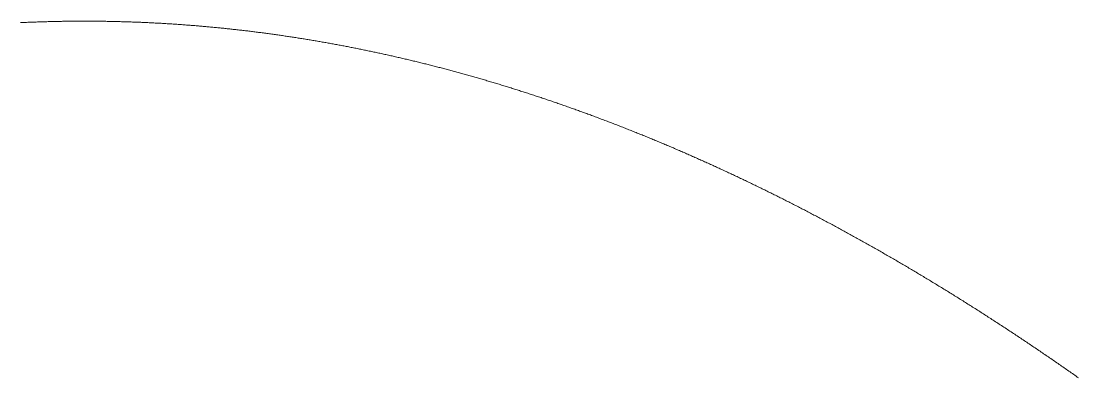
# Model space of a CAD drawing. Header units: millimetres. Extents: x 0 to 610, y 0 to 457.
# Drawn here: x 240.54 to 273.24, y 192.78 to 203.81 of the extents above; entities that cross this region are included whole.
import ezdxf

# ---------------------------------------------------------------- set-up
doc = ezdxf.new("R2010")
doc.units = ezdxf.units.MM
doc.header["$LTSCALE"] = 0.05
doc.layers.add('CUT', color=1, linetype='Continuous', lineweight=0)

msp = doc.modelspace()

# ---------------------------------------------------------------- linework, layer by layer
at = {"layer": 'CUT'}
for p, q in [((240.521, 203.764), (240.558, 203.766)), ((240.558, 203.766), (240.596, 203.767)), ((240.596, 203.767), (240.633, 203.769)), ((240.633, 203.769), (240.67, 203.771)), ((240.67, 203.771), (240.707, 203.772)), ((240.707, 203.772), (240.745, 203.774)), ((240.745, 203.774), (240.782, 203.775)), ((240.782, 203.775), (240.819, 203.777)), ((240.819, 203.777), (240.856, 203.778)), ((240.856, 203.778), (240.893, 203.78)), ((240.893, 203.78), (240.931, 203.781)), ((240.931, 203.781), (240.968, 203.783)), ((240.968, 203.783), (241.005, 203.784)), ((241.005, 203.784), (241.042, 203.785)), ((241.042, 203.785), (241.079, 203.787)), ((241.079, 203.787), (241.117, 203.788)), ((241.117, 203.788), (241.154, 203.789)), ((241.154, 203.789), (241.191, 203.79)), ((241.191, 203.79), (241.228, 203.791)), ((241.228, 203.791), (241.265, 203.792)), ((241.265, 203.792), (241.303, 203.793)), ((241.303, 203.793), (241.34, 203.794)), ((241.34, 203.794), (241.377, 203.795)), ((241.377, 203.795), (241.414, 203.796)), ((241.414, 203.796), (241.451, 203.797)), ((241.451, 203.797), (241.489, 203.798)), ((241.489, 203.798), (241.526, 203.799)), ((241.526, 203.799), (241.563, 203.8)), ((241.563, 203.8), (241.6, 203.801)), ((241.6, 203.801), (241.637, 203.802)), ((241.637, 203.802), (241.675, 203.802)), ((241.675, 203.802), (241.712, 203.803)), ((241.712, 203.803), (241.749, 203.804)), ((241.749, 203.804), (241.786, 203.804)), ((241.786, 203.804), (241.824, 203.805)), ((241.824, 203.805), (241.861, 203.806)), ((241.861, 203.806), (241.898, 203.806)), ((241.898, 203.806), (241.935, 203.807)), ((241.935, 203.807), (241.972, 203.807)), ((241.972, 203.807), (242.01, 203.808)), ((242.01, 203.808), (242.047, 203.808)), ((242.047, 203.808), (242.084, 203.808)), ((242.084, 203.808), (242.121, 203.809)), ((242.121, 203.809), (242.158, 203.809)), ((242.158, 203.809), (242.196, 203.809)), ((242.196, 203.809), (242.233, 203.81)), ((242.233, 203.81), (242.27, 203.81)), ((242.27, 203.81), (242.307, 203.81)), ((242.307, 203.81), (242.344, 203.81)), ((242.344, 203.81), (242.382, 203.81)), ((242.382, 203.81), (242.419, 203.81)), ((242.419, 203.81), (242.456, 203.81)), ((242.456, 203.81), (242.493, 203.81)), ((242.493, 203.81), (242.53, 203.81)), ((242.53, 203.81), (242.568, 203.81)), ((242.568, 203.81), (242.605, 203.81)), ((242.605, 203.81), (242.642, 203.81)), ((242.642, 203.81), (242.679, 203.81)), ((242.679, 203.81), (242.716, 203.81)), ((242.716, 203.81), (242.754, 203.81)), ((242.754, 203.81), (242.791, 203.809)), ((242.791, 203.809), (242.828, 203.809)), ((242.828, 203.809), (242.865, 203.809)), ((242.865, 203.809), (242.903, 203.808)), ((242.903, 203.808), (242.94, 203.808)), ((242.94, 203.808), (242.977, 203.808)), ((242.977, 203.808), (243.014, 203.807)), ((243.014, 203.807), (243.051, 203.807)), ((243.051, 203.807), (243.089, 203.806)), ((243.089, 203.806), (243.126, 203.806)), ((243.126, 203.806), (243.163, 203.805)), ((243.163, 203.805), (243.2, 203.804)), ((243.2, 203.804), (243.237, 203.804)), ((243.237, 203.804), (243.275, 203.803)), ((243.275, 203.803), (243.312, 203.802)), ((243.312, 203.802), (243.349, 203.802)), ((243.349, 203.802), (243.386, 203.801)), ((243.386, 203.801), (243.423, 203.8)), ((243.423, 203.8), (243.461, 203.799)), ((243.461, 203.799), (243.498, 203.798)), ((243.498, 203.798), (243.535, 203.797)), ((243.535, 203.797), (243.572, 203.796)), ((243.572, 203.796), (243.609, 203.795)), ((243.609, 203.795), (243.647, 203.794)), ((243.647, 203.794), (243.684, 203.793)), ((243.684, 203.793), (243.721, 203.792)), ((243.721, 203.792), (243.758, 203.791)), ((243.758, 203.791), (243.795, 203.79)), ((243.795, 203.79), (243.833, 203.789)), ((243.833, 203.789), (243.87, 203.788)), ((243.87, 203.788), (243.907, 203.787)), ((243.907, 203.787), (243.944, 203.785)), ((243.944, 203.785), (243.982, 203.784)), ((243.982, 203.784), (244.019, 203.783)), ((244.019, 203.783), (244.056, 203.781)), ((244.056, 203.781), (244.093, 203.78)), ((244.093, 203.78), (244.13, 203.778)), ((244.13, 203.778), (244.168, 203.777)), ((244.168, 203.777), (244.205, 203.775)), ((244.205, 203.775), (244.242, 203.774)), ((244.242, 203.774), (244.279, 203.772)), ((244.279, 203.772), (244.316, 203.771)), ((244.316, 203.771), (244.354, 203.769)), ((244.354, 203.769), (244.391, 203.767)), ((244.391, 203.767), (244.428, 203.766)), ((244.428, 203.766), (244.465, 203.764)), ((244.465, 203.764), (244.502, 203.762)), ((244.502, 203.762), (244.54, 203.76)), ((244.54, 203.76), (244.577, 203.759)), ((244.577, 203.759), (244.614, 203.757)), ((244.614, 203.757), (244.651, 203.755)), ((244.651, 203.755), (244.688, 203.753)), ((244.688, 203.753), (244.726, 203.751)), ((244.726, 203.751), (244.763, 203.749)), ((244.763, 203.749), (244.8, 203.747)), ((244.8, 203.747), (244.837, 203.745)), ((244.837, 203.745), (244.874, 203.743)), ((244.874, 203.743), (244.912, 203.741)), ((244.912, 203.741), (244.949, 203.739)), ((244.949, 203.739), (244.986, 203.736)), ((244.986, 203.736), (245.023, 203.734)), ((245.023, 203.734), (245.061, 203.732)), ((245.061, 203.732), (245.098, 203.73)), ((245.098, 203.73), (245.135, 203.727)), ((245.135, 203.727), (245.172, 203.725)), ((245.172, 203.725), (245.209, 203.723)), ((245.209, 203.723), (245.247, 203.72)), ((245.247, 203.72), (245.284, 203.718)), ((245.284, 203.718), (245.321, 203.715)), ((245.321, 203.715), (245.358, 203.713)), ((245.358, 203.713), (245.395, 203.71)), ((245.395, 203.71), (245.433, 203.708)), ((245.433, 203.708), (245.47, 203.705)), ((245.47, 203.705), (245.507, 203.702)), ((245.507, 203.702), (245.544, 203.7)), ((245.544, 203.7), (245.581, 203.697)), ((245.581, 203.697), (245.619, 203.694)), ((245.619, 203.694), (245.656, 203.691)), ((245.656, 203.691), (245.693, 203.689)), ((245.693, 203.689), (245.73, 203.686)), ((245.73, 203.686), (245.767, 203.683)), ((245.767, 203.683), (245.805, 203.68)), ((245.805, 203.68), (245.842, 203.677)), ((245.842, 203.677), (245.879, 203.674)), ((245.879, 203.674), (245.916, 203.671)), ((245.916, 203.671), (245.953, 203.668)), ((245.953, 203.668), (245.991, 203.665)), ((245.991, 203.665), (246.028, 203.662)), ((246.028, 203.662), (246.065, 203.659)), ((246.065, 203.659), (246.102, 203.655)), ((246.102, 203.655), (246.14, 203.652)), ((246.14, 203.652), (246.177, 203.649)), ((246.177, 203.649), (246.214, 203.646)), ((246.214, 203.646), (246.251, 203.642)), ((246.251, 203.642), (246.288, 203.639)), ((246.288, 203.639), (246.326, 203.636)), ((246.326, 203.636), (246.363, 203.632)), ((246.363, 203.632), (246.4, 203.629)), ((246.4, 203.629), (246.437, 203.625)), ((246.437, 203.625), (246.474, 203.622)), ((246.474, 203.622), (246.512, 203.618)), ((246.512, 203.618), (246.549, 203.615)), ((246.549, 203.615), (246.586, 203.611)), ((246.586, 203.611), (246.623, 203.607)), ((246.623, 203.607), (246.66, 203.604)), ((246.66, 203.604), (246.698, 203.6)), ((246.698, 203.6), (246.735, 203.596)), ((246.735, 203.596), (246.772, 203.593)), ((246.772, 203.593), (246.809, 203.589)), ((246.809, 203.589), (246.846, 203.585)), ((246.846, 203.585), (246.884, 203.581)), ((246.884, 203.581), (246.921, 203.577)), ((246.921, 203.577), (246.958, 203.573)), ((246.958, 203.573), (246.995, 203.569)), ((246.995, 203.569), (247.032, 203.565)), ((247.032, 203.565), (247.07, 203.561)), ((247.07, 203.561), (247.107, 203.557)), ((247.107, 203.557), (247.144, 203.553)), ((247.144, 203.553), (247.181, 203.549)), ((247.181, 203.549), (247.219, 203.545)), ((247.219, 203.545), (247.256, 203.541)), ((247.256, 203.541), (247.293, 203.536)), ((247.293, 203.536), (247.33, 203.532)), ((247.33, 203.532), (247.367, 203.528)), ((247.367, 203.528), (247.405, 203.523)), ((247.405, 203.523), (247.442, 203.519)), ((247.442, 203.519), (247.479, 203.515)), ((247.479, 203.515), (247.516, 203.51)), ((247.516, 203.51), (247.553, 203.506)), ((247.553, 203.506), (247.591, 203.501)), ((247.591, 203.501), (247.628, 203.497)), ((247.628, 203.497), (247.665, 203.492)), ((247.665, 203.492), (247.702, 203.488)), ((247.702, 203.488), (247.739, 203.483)), ((247.739, 203.483), (247.777, 203.478)), ((247.777, 203.478), (247.814, 203.474)), ((247.814, 203.474), (247.851, 203.469)), ((247.851, 203.469), (247.888, 203.464)), ((247.888, 203.464), (247.925, 203.459)), ((247.925, 203.459), (247.963, 203.455)), ((247.963, 203.455), (248, 203.45)), ((248, 203.45), (248.037, 203.445)), ((248.037, 203.445), (248.074, 203.44)), ((248.074, 203.44), (248.112, 203.435)), ((248.112, 203.435), (248.149, 203.43)), ((248.149, 203.43), (248.186, 203.425)), ((248.186, 203.425), (248.223, 203.42)), ((248.223, 203.42), (248.26, 203.415)), ((248.26, 203.415), (248.298, 203.41)), ((248.298, 203.41), (248.335, 203.405)), ((248.335, 203.405), (248.372, 203.399)), ((248.372, 203.399), (248.409, 203.394)), ((248.409, 203.394), (248.446, 203.389)), ((248.446, 203.389), (248.484, 203.384)), ((248.484, 203.384), (248.521, 203.378)), ((248.521, 203.378), (248.558, 203.373)), ((248.558, 203.373), (248.595, 203.368)), ((248.595, 203.368), (248.632, 203.362)), ((248.632, 203.362), (248.67, 203.357)), ((248.67, 203.357), (248.707, 203.351)), ((248.707, 203.351), (248.744, 203.346)), ((248.744, 203.346), (248.781, 203.34)), ((248.781, 203.34), (248.818, 203.335)), ((248.818, 203.335), (248.856, 203.329)), ((248.856, 203.329), (248.893, 203.324)), ((248.893, 203.324), (248.93, 203.318)), ((248.93, 203.318), (248.967, 203.312)), ((248.967, 203.312), (249.004, 203.306)), ((249.004, 203.306), (249.042, 203.301)), ((249.042, 203.301), (249.079, 203.295)), ((249.079, 203.295), (249.116, 203.289)), ((249.116, 203.289), (249.153, 203.283)), ((249.153, 203.283), (249.191, 203.277)), ((249.191, 203.277), (249.228, 203.271)), ((249.228, 203.271), (249.265, 203.265)), ((249.265, 203.265), (249.302, 203.259)), ((249.302, 203.259), (249.339, 203.253)), ((249.339, 203.253), (249.377, 203.247)), ((249.377, 203.247), (249.414, 203.241)), ((249.414, 203.241), (249.451, 203.235)), ((249.451, 203.235), (249.488, 203.229)), ((249.488, 203.229), (249.525, 203.223)), ((249.525, 203.223), (249.563, 203.216)), ((249.563, 203.216), (249.6, 203.21)), ((249.6, 203.21), (249.637, 203.204)), ((249.637, 203.204), (249.674, 203.198)), ((249.674, 203.198), (249.711, 203.191)), ((249.711, 203.191), (249.749, 203.185)), ((249.749, 203.185), (249.786, 203.178)), ((249.786, 203.178), (249.823, 203.172)), ((249.823, 203.172), (249.86, 203.165)), ((249.86, 203.165), (249.897, 203.159)), ((249.897, 203.159), (249.935, 203.152)), ((249.935, 203.152), (249.972, 203.146)), ((249.972, 203.146), (250.009, 203.139)), ((250.009, 203.139), (250.046, 203.133)), ((250.046, 203.133), (250.083, 203.126)), ((250.083, 203.126), (250.121, 203.119)), ((250.121, 203.119), (250.158, 203.112)), ((250.158, 203.112), (250.195, 203.106)), ((250.195, 203.106), (250.232, 203.099)), ((250.232, 203.099), (250.27, 203.092)), ((250.27, 203.092), (250.307, 203.085)), ((250.307, 203.085), (250.344, 203.078)), ((250.344, 203.078), (250.381, 203.071)), ((250.381, 203.071), (250.418, 203.064)), ((250.418, 203.064), (250.456, 203.057)), ((250.456, 203.057), (250.493, 203.05)), ((250.493, 203.05), (250.53, 203.043)), ((250.53, 203.043), (250.567, 203.036)), ((250.567, 203.036), (250.604, 203.029)), ((250.604, 203.029), (250.642, 203.022)), ((250.642, 203.022), (250.679, 203.014)), ((250.679, 203.014), (250.716, 203.007)), ((250.716, 203.007), (250.753, 203)), ((250.753, 203), (250.79, 202.993)), ((250.79, 202.993), (250.828, 202.985)), ((250.828, 202.985), (250.865, 202.978)), ((250.865, 202.978), (250.902, 202.971)), ((250.902, 202.971), (250.939, 202.963)), ((250.939, 202.963), (250.976, 202.956)), ((250.976, 202.956), (251.014, 202.948)), ((251.014, 202.948), (251.051, 202.941)), ((251.051, 202.941), (251.088, 202.933)), ((251.088, 202.933), (251.125, 202.925)), ((251.125, 202.925), (251.162, 202.918)), ((251.162, 202.918), (251.2, 202.91)), ((251.2, 202.91), (251.237, 202.902)), ((251.237, 202.902), (251.274, 202.895)), ((251.274, 202.895), (251.311, 202.887)), ((251.311, 202.887), (251.349, 202.879)), ((251.349, 202.879), (251.386, 202.871)), ((251.386, 202.871), (251.423, 202.863)), ((251.423, 202.863), (251.46, 202.856)), ((251.46, 202.856), (251.497, 202.848)), ((251.497, 202.848), (251.535, 202.84)), ((251.535, 202.84), (251.572, 202.832)), ((251.572, 202.832), (251.609, 202.824)), ((251.609, 202.824), (251.646, 202.816)), ((251.646, 202.816), (251.683, 202.808)), ((251.683, 202.808), (251.721, 202.799)), ((251.721, 202.799), (251.758, 202.791)), ((251.758, 202.791), (251.795, 202.783)), ((251.795, 202.783), (251.832, 202.775)), ((251.832, 202.775), (251.869, 202.767)), ((251.869, 202.767), (251.907, 202.758)), ((251.907, 202.758), (251.944, 202.75)), ((251.944, 202.75), (251.981, 202.742)), ((251.981, 202.742), (252.018, 202.733)), ((252.018, 202.733), (252.055, 202.725)), ((252.055, 202.725), (252.093, 202.716)), ((252.093, 202.716), (252.13, 202.708)), ((252.13, 202.708), (252.167, 202.699)), ((252.167, 202.699), (252.204, 202.691)), ((252.204, 202.691), (252.241, 202.682)), ((252.241, 202.682), (252.279, 202.674)), ((252.279, 202.674), (252.316, 202.665)), ((252.316, 202.665), (252.353, 202.656)), ((252.353, 202.656), (252.39, 202.648)), ((252.39, 202.648), (252.428, 202.639)), ((252.428, 202.639), (252.465, 202.63)), ((252.465, 202.63), (252.502, 202.621)), ((252.502, 202.621), (252.539, 202.613)), ((252.539, 202.613), (252.576, 202.604)), ((252.576, 202.604), (252.614, 202.595)), ((252.614, 202.595), (252.651, 202.586)), ((252.651, 202.586), (252.688, 202.577)), ((252.688, 202.577), (252.725, 202.568)), ((252.725, 202.568), (252.762, 202.559)), ((252.762, 202.559), (252.8, 202.55)), ((252.8, 202.55), (252.837, 202.541)), ((252.837, 202.541), (252.874, 202.532)), ((252.874, 202.532), (252.911, 202.523)), ((252.911, 202.523), (252.948, 202.513)), ((252.948, 202.513), (252.986, 202.504)), ((252.986, 202.504), (253.023, 202.495)), ((253.023, 202.495), (253.06, 202.486)), ((253.06, 202.486), (253.097, 202.476)), ((253.097, 202.476), (253.134, 202.467)), ((253.134, 202.467), (253.172, 202.458)), ((253.172, 202.458), (253.209, 202.448)), ((253.209, 202.448), (253.246, 202.439)), ((253.246, 202.439), (253.283, 202.429)), ((253.283, 202.429), (253.32, 202.42)), ((253.32, 202.42), (253.358, 202.41)), ((253.358, 202.41), (253.395, 202.401)), ((253.395, 202.401), (253.432, 202.391)), ((253.432, 202.391), (253.469, 202.381)), ((253.469, 202.381), (253.507, 202.372)), ((253.507, 202.372), (253.544, 202.362)), ((253.544, 202.362), (253.581, 202.352)), ((253.581, 202.352), (253.618, 202.342)), ((253.618, 202.342), (253.655, 202.333)), ((253.655, 202.333), (253.693, 202.323)), ((253.693, 202.323), (253.73, 202.313)), ((253.73, 202.313), (253.767, 202.303)), ((253.767, 202.303), (253.804, 202.293)), ((253.804, 202.293), (253.841, 202.283)), ((253.841, 202.283), (253.879, 202.273)), ((253.879, 202.273), (253.916, 202.263)), ((253.916, 202.263), (253.953, 202.253)), ((253.953, 202.253), (253.99, 202.243)), ((253.99, 202.243), (254.027, 202.233)), ((254.027, 202.233), (254.065, 202.223)), ((254.065, 202.223), (254.102, 202.212)), ((254.102, 202.212), (254.139, 202.202)), ((254.139, 202.202), (254.176, 202.192)), ((254.176, 202.192), (254.213, 202.182)), ((254.213, 202.182), (254.251, 202.171)), ((254.251, 202.171), (254.288, 202.161)), ((254.288, 202.161), (254.325, 202.151)), ((254.325, 202.151), (254.362, 202.14)), ((254.362, 202.14), (254.399, 202.13)), ((254.399, 202.13), (254.437, 202.119)), ((254.437, 202.119), (254.474, 202.109)), ((254.474, 202.109), (254.511, 202.098)), ((254.511, 202.098), (254.548, 202.088)), ((254.548, 202.088), (254.586, 202.077)), ((254.586, 202.077), (254.623, 202.066)), ((254.623, 202.066), (254.66, 202.056)), ((254.66, 202.056), (254.697, 202.045)), ((254.697, 202.045), (254.734, 202.034)), ((254.734, 202.034), (254.772, 202.023)), ((254.772, 202.023), (254.809, 202.013)), ((254.809, 202.013), (254.846, 202.002)), ((254.846, 202.002), (254.883, 201.991)), ((254.883, 201.991), (254.92, 201.98)), ((254.92, 201.98), (254.958, 201.969)), ((254.958, 201.969), (254.995, 201.958)), ((254.995, 201.958), (255.032, 201.947)), ((255.032, 201.947), (255.069, 201.936)), ((255.069, 201.936), (255.106, 201.925)), ((255.106, 201.925), (255.144, 201.914)), ((255.144, 201.914), (255.181, 201.903)), ((255.181, 201.903), (255.218, 201.892)), ((255.218, 201.892), (255.255, 201.88)), ((255.255, 201.88), (255.292, 201.869)), ((255.292, 201.869), (255.33, 201.858)), ((255.33, 201.858), (255.367, 201.847)), ((255.367, 201.847), (255.404, 201.835)), ((255.404, 201.835), (255.441, 201.824)), ((255.441, 201.824), (255.478, 201.813)), ((255.478, 201.813), (255.516, 201.801)), ((255.516, 201.801), (255.553, 201.79)), ((255.553, 201.79), (255.59, 201.778)), ((255.59, 201.778), (255.627, 201.767)), ((255.627, 201.767), (255.665, 201.755)), ((255.665, 201.755), (255.702, 201.744)), ((255.702, 201.744), (255.739, 201.732)), ((255.739, 201.732), (255.776, 201.72)), ((255.776, 201.72), (255.813, 201.709)), ((255.813, 201.709), (255.851, 201.697)), ((255.851, 201.697), (255.888, 201.685)), ((255.888, 201.685), (255.925, 201.673)), ((255.925, 201.673), (255.962, 201.662)), ((255.962, 201.662), (255.999, 201.65)), ((255.999, 201.65), (256.037, 201.638)), ((256.037, 201.638), (256.074, 201.626)), ((256.074, 201.626), (256.111, 201.614)), ((256.111, 201.614), (256.148, 201.602)), ((256.148, 201.602), (256.185, 201.59)), ((256.185, 201.59), (256.223, 201.578)), ((256.223, 201.578), (256.26, 201.566)), ((256.26, 201.566), (256.297, 201.554)), ((256.297, 201.554), (256.334, 201.542)), ((256.334, 201.542), (256.371, 201.53)), ((256.371, 201.53), (256.409, 201.518)), ((256.409, 201.518), (256.446, 201.505)), ((256.446, 201.505), (256.483, 201.493)), ((256.483, 201.493), (256.52, 201.481)), ((256.52, 201.481), (256.557, 201.468)), ((256.557, 201.468), (256.595, 201.456)), ((256.595, 201.456), (256.632, 201.444)), ((256.632, 201.444), (256.669, 201.431)), ((256.669, 201.431), (256.706, 201.419)), ((256.706, 201.419), (256.744, 201.406)), ((256.744, 201.406), (256.781, 201.394)), ((256.781, 201.394), (256.818, 201.381)), ((256.818, 201.381), (256.855, 201.369)), ((256.855, 201.369), (256.892, 201.356)), ((256.892, 201.356), (256.93, 201.344)), ((256.93, 201.344), (256.967, 201.331)), ((256.967, 201.331), (257.004, 201.318)), ((257.004, 201.318), (257.041, 201.305)), ((257.041, 201.305), (257.078, 201.293)), ((257.078, 201.293), (257.116, 201.28)), ((257.116, 201.28), (257.153, 201.267)), ((257.153, 201.267), (257.19, 201.254)), ((257.19, 201.254), (257.227, 201.241)), ((257.227, 201.241), (257.264, 201.228)), ((257.264, 201.228), (257.302, 201.215)), ((257.302, 201.215), (257.339, 201.202)), ((257.339, 201.202), (257.376, 201.189)), ((257.376, 201.189), (257.413, 201.176)), ((257.413, 201.176), (257.45, 201.163)), ((257.45, 201.163), (257.488, 201.15)), ((257.488, 201.15), (257.525, 201.137)), ((257.525, 201.137), (257.562, 201.124)), ((257.562, 201.124), (257.599, 201.111)), ((257.599, 201.111), (257.637, 201.097)), ((257.637, 201.097), (257.674, 201.084)), ((257.674, 201.084), (257.711, 201.071)), ((257.711, 201.071), (257.748, 201.058)), ((257.748, 201.058), (257.785, 201.044)), ((257.785, 201.044), (257.823, 201.031)), ((257.823, 201.031), (257.86, 201.017)), ((257.86, 201.017), (257.897, 201.004)), ((257.897, 201.004), (257.934, 200.99)), ((257.934, 200.99), (257.971, 200.977)), ((257.971, 200.977), (258.009, 200.963)), ((258.009, 200.963), (258.046, 200.95)), ((258.046, 200.95), (258.083, 200.936)), ((258.083, 200.936), (258.12, 200.922)), ((258.12, 200.922), (258.157, 200.909)), ((258.157, 200.909), (258.195, 200.895)), ((258.195, 200.895), (258.232, 200.881)), ((258.232, 200.881), (258.269, 200.867)), ((258.269, 200.867), (258.306, 200.854)), ((258.306, 200.854), (258.343, 200.84)), ((258.343, 200.84), (258.381, 200.826)), ((258.381, 200.826), (258.418, 200.812)), ((258.418, 200.812), (258.455, 200.798)), ((258.455, 200.798), (258.492, 200.784)), ((258.492, 200.784), (258.529, 200.77)), ((258.529, 200.77), (258.567, 200.756)), ((258.567, 200.756), (258.604, 200.742)), ((258.604, 200.742), (258.641, 200.728)), ((258.641, 200.728), (258.678, 200.714)), ((258.678, 200.714), (258.716, 200.7)), ((258.716, 200.7), (258.753, 200.685)), ((258.753, 200.685), (258.79, 200.671)), ((258.79, 200.671), (258.827, 200.657)), ((258.827, 200.657), (258.864, 200.643)), ((258.864, 200.643), (258.902, 200.628)), ((258.902, 200.628), (258.939, 200.614)), ((258.939, 200.614), (258.976, 200.599)), ((258.976, 200.599), (259.013, 200.585)), ((259.013, 200.585), (259.05, 200.571)), ((259.05, 200.571), (259.088, 200.556)), ((259.088, 200.556), (259.125, 200.542)), ((259.125, 200.542), (259.162, 200.527)), ((259.162, 200.527), (259.199, 200.513)), ((259.199, 200.513), (259.236, 200.498)), ((259.236, 200.498), (259.274, 200.483)), ((259.274, 200.483), (259.311, 200.469)), ((259.311, 200.469), (259.348, 200.454)), ((259.348, 200.454), (259.385, 200.439)), ((259.385, 200.439), (259.422, 200.424)), ((259.422, 200.424), (259.46, 200.41)), ((259.46, 200.41), (259.497, 200.395)), ((259.497, 200.395), (259.534, 200.38)), ((259.534, 200.38), (259.571, 200.365)), ((259.571, 200.365), (259.608, 200.35)), ((259.608, 200.35), (259.646, 200.335)), ((259.646, 200.335), (259.683, 200.32)), ((259.683, 200.32), (259.72, 200.305)), ((259.72, 200.305), (259.757, 200.29)), ((259.757, 200.29), (259.795, 200.275)), ((259.795, 200.275), (259.832, 200.26)), ((259.832, 200.26), (259.869, 200.245)), ((259.869, 200.245), (259.906, 200.23)), ((259.906, 200.23), (259.943, 200.214)), ((259.943, 200.214), (259.981, 200.199)), ((259.981, 200.199), (260.018, 200.184)), ((260.018, 200.184), (260.055, 200.168)), ((260.055, 200.168), (260.092, 200.153)), ((260.092, 200.153), (260.129, 200.138)), ((260.129, 200.138), (260.167, 200.122)), ((260.167, 200.122), (260.204, 200.107)), ((260.204, 200.107), (260.241, 200.091)), ((260.241, 200.091), (260.278, 200.076)), ((260.278, 200.076), (260.315, 200.06)), ((260.315, 200.06), (260.353, 200.045)), ((260.353, 200.045), (260.39, 200.029)), ((260.39, 200.029), (260.427, 200.014)), ((260.427, 200.014), (260.464, 199.998)), ((260.464, 199.998), (260.501, 199.982)), ((260.501, 199.982), (260.539, 199.967)), ((260.539, 199.967), (260.576, 199.951)), ((260.576, 199.951), (260.613, 199.935)), ((260.613, 199.935), (260.65, 199.919)), ((260.65, 199.919), (260.687, 199.903)), ((260.687, 199.903), (260.725, 199.888)), ((260.725, 199.888), (260.762, 199.872)), ((260.762, 199.872), (260.799, 199.856)), ((260.799, 199.856), (260.836, 199.84)), ((260.836, 199.84), (260.874, 199.824)), ((260.874, 199.824), (260.911, 199.808)), ((260.911, 199.808), (260.948, 199.792)), ((260.948, 199.792), (260.985, 199.776)), ((260.985, 199.776), (261.022, 199.759)), ((261.022, 199.759), (261.06, 199.743)), ((261.06, 199.743), (261.097, 199.727)), ((261.097, 199.727), (261.134, 199.711)), ((261.134, 199.711), (261.171, 199.695)), ((261.171, 199.695), (261.208, 199.678)), ((261.208, 199.678), (261.246, 199.662)), ((261.246, 199.662), (261.283, 199.646)), ((261.283, 199.646), (261.32, 199.629)), ((261.32, 199.629), (261.357, 199.613)), ((261.357, 199.613), (261.394, 199.596)), ((261.394, 199.596), (261.432, 199.58)), ((261.432, 199.58), (261.469, 199.564)), ((261.469, 199.564), (261.506, 199.547)), ((261.506, 199.547), (261.543, 199.53)), ((261.543, 199.53), (261.58, 199.514)), ((261.58, 199.514), (261.618, 199.497)), ((261.618, 199.497), (261.655, 199.481)), ((261.655, 199.481), (261.692, 199.464)), ((261.692, 199.464), (261.729, 199.447)), ((261.729, 199.447), (261.766, 199.43)), ((261.766, 199.43), (261.804, 199.414)), ((261.804, 199.414), (261.841, 199.397)), ((261.841, 199.397), (261.878, 199.38)), ((261.878, 199.38), (261.915, 199.363)), ((261.915, 199.363), (261.953, 199.346)), ((261.953, 199.346), (261.99, 199.329)), ((261.99, 199.329), (262.027, 199.312)), ((262.027, 199.312), (262.064, 199.295)), ((262.064, 199.295), (262.101, 199.278)), ((262.101, 199.278), (262.139, 199.261)), ((262.139, 199.261), (262.176, 199.244)), ((262.176, 199.244), (262.213, 199.227)), ((262.213, 199.227), (262.25, 199.21)), ((262.25, 199.21), (262.287, 199.193)), ((262.287, 199.193), (262.325, 199.175)), ((262.325, 199.175), (262.362, 199.158)), ((262.362, 199.158), (262.399, 199.141)), ((262.399, 199.141), (262.436, 199.123)), ((262.436, 199.123), (262.473, 199.106)), ((262.473, 199.106), (262.511, 199.089)), ((262.511, 199.089), (262.548, 199.071)), ((262.548, 199.071), (262.585, 199.054)), ((262.585, 199.054), (262.622, 199.036)), ((262.622, 199.036), (262.659, 199.019)), ((262.659, 199.019), (262.697, 199.001)), ((262.697, 199.001), (262.734, 198.984)), ((262.734, 198.984), (262.771, 198.966)), ((262.771, 198.966), (262.808, 198.949)), ((262.808, 198.949), (262.845, 198.931)), ((262.845, 198.931), (262.883, 198.913)), ((262.883, 198.913), (262.92, 198.895)), ((262.92, 198.895), (262.957, 198.878)), ((262.957, 198.878), (262.994, 198.86)), ((262.994, 198.86), (263.032, 198.842)), ((263.032, 198.842), (263.069, 198.824)), ((263.069, 198.824), (263.106, 198.806)), ((263.106, 198.806), (263.143, 198.788)), ((263.143, 198.788), (263.18, 198.771)), ((263.18, 198.771), (263.218, 198.753)), ((263.218, 198.753), (263.255, 198.735)), ((263.255, 198.735), (263.292, 198.717)), ((263.292, 198.717), (263.329, 198.698)), ((263.329, 198.698), (263.366, 198.68)), ((263.366, 198.68), (263.404, 198.662)), ((263.404, 198.662), (263.441, 198.644)), ((263.441, 198.644), (263.478, 198.626)), ((263.478, 198.626), (263.515, 198.608)), ((263.515, 198.608), (263.552, 198.589)), ((263.552, 198.589), (263.59, 198.571)), ((263.59, 198.571), (263.627, 198.553)), ((263.627, 198.553), (263.664, 198.534)), ((263.664, 198.534), (263.701, 198.516)), ((263.701, 198.516), (263.738, 198.498)), ((263.738, 198.498), (263.776, 198.479)), ((263.776, 198.479), (263.813, 198.461)), ((263.813, 198.461), (263.85, 198.442)), ((263.85, 198.442), (263.887, 198.424)), ((263.887, 198.424), (263.924, 198.405)), ((263.924, 198.405), (263.962, 198.387)), ((263.962, 198.387), (263.999, 198.368)), ((263.999, 198.368), (264.036, 198.349)), ((264.036, 198.349), (264.073, 198.331)), ((264.073, 198.331), (264.111, 198.312)), ((264.111, 198.312), (264.148, 198.293)), ((264.148, 198.293), (264.185, 198.274)), ((264.185, 198.274), (264.222, 198.256)), ((264.222, 198.256), (264.259, 198.237)), ((264.259, 198.237), (264.297, 198.218)), ((264.297, 198.218), (264.334, 198.199)), ((264.334, 198.199), (264.371, 198.18)), ((264.371, 198.18), (264.408, 198.161)), ((264.408, 198.161), (264.445, 198.142)), ((264.445, 198.142), (264.483, 198.123)), ((264.483, 198.123), (264.52, 198.104)), ((264.52, 198.104), (264.557, 198.085)), ((264.557, 198.085), (264.594, 198.066)), ((264.594, 198.066), (264.631, 198.047)), ((264.631, 198.047), (264.669, 198.027)), ((264.669, 198.027), (264.706, 198.008)), ((264.706, 198.008), (264.743, 197.989)), ((264.743, 197.989), (264.78, 197.97)), ((264.78, 197.97), (264.817, 197.95)), ((264.817, 197.95), (264.855, 197.931)), ((264.855, 197.931), (264.892, 197.912)), ((264.892, 197.912), (264.929, 197.892)), ((264.929, 197.892), (264.966, 197.873)), ((264.966, 197.873), (265.003, 197.853)), ((265.003, 197.853), (265.041, 197.834)), ((265.041, 197.834), (265.078, 197.814)), ((265.078, 197.814), (265.115, 197.795)), ((265.115, 197.795), (265.152, 197.775)), ((265.152, 197.775), (265.19, 197.756)), ((265.19, 197.756), (265.227, 197.736)), ((265.227, 197.736), (265.264, 197.716)), ((265.264, 197.716), (265.301, 197.697)), ((265.301, 197.697), (265.338, 197.677)), ((265.338, 197.677), (265.376, 197.657)), ((265.376, 197.657), (265.413, 197.637)), ((265.413, 197.637), (265.45, 197.617)), ((265.45, 197.617), (265.487, 197.598)), ((265.487, 197.598), (265.524, 197.578)), ((265.524, 197.578), (265.562, 197.558)), ((265.562, 197.558), (265.599, 197.538)), ((265.599, 197.538), (265.636, 197.518)), ((265.636, 197.518), (265.673, 197.498)), ((265.673, 197.498), (265.71, 197.478)), ((265.71, 197.478), (265.748, 197.458)), ((265.748, 197.458), (265.785, 197.438)), ((265.785, 197.438), (265.822, 197.417)), ((265.822, 197.417), (265.859, 197.397)), ((265.859, 197.397), (265.896, 197.377)), ((265.896, 197.377), (265.934, 197.357)), ((265.934, 197.357), (265.971, 197.337)), ((265.971, 197.337), (266.008, 197.316)), ((266.008, 197.316), (266.045, 197.296)), ((266.045, 197.296), (266.082, 197.276)), ((266.082, 197.276), (266.12, 197.255)), ((266.12, 197.255), (266.157, 197.235)), ((266.157, 197.235), (266.194, 197.214)), ((266.194, 197.214), (266.231, 197.194)), ((266.231, 197.194), (266.269, 197.173)), ((266.269, 197.173), (266.306, 197.153)), ((266.306, 197.153), (266.343, 197.132)), ((266.343, 197.132), (266.38, 197.112)), ((266.38, 197.112), (266.417, 197.091)), ((266.417, 197.091), (266.455, 197.07)), ((266.455, 197.07), (266.492, 197.05)), ((266.492, 197.05), (266.529, 197.029)), ((266.529, 197.029), (266.566, 197.008)), ((266.566, 197.008), (266.603, 196.987)), ((266.603, 196.987), (266.641, 196.967)), ((266.641, 196.967), (266.678, 196.946)), ((266.678, 196.946), (266.715, 196.925)), ((266.715, 196.925), (266.752, 196.904)), ((266.752, 196.904), (266.789, 196.883)), ((266.789, 196.883), (266.827, 196.862)), ((266.827, 196.862), (266.864, 196.841)), ((266.864, 196.841), (266.901, 196.82)), ((266.901, 196.82), (266.938, 196.799)), ((266.938, 196.799), (266.975, 196.778)), ((266.975, 196.778), (267.013, 196.757)), ((267.013, 196.757), (267.05, 196.736)), ((267.05, 196.736), (267.087, 196.714)), ((267.087, 196.714), (267.124, 196.693)), ((267.124, 196.693), (267.162, 196.672)), ((267.162, 196.672), (267.199, 196.651)), ((267.199, 196.651), (267.236, 196.629)), ((267.236, 196.629), (267.273, 196.608)), ((267.273, 196.608), (267.31, 196.587)), ((267.31, 196.587), (267.348, 196.565)), ((267.348, 196.565), (267.385, 196.544)), ((267.385, 196.544), (267.422, 196.522)), ((267.422, 196.522), (267.459, 196.501)), ((267.459, 196.501), (267.496, 196.479)), ((267.496, 196.479), (267.534, 196.458)), ((267.534, 196.458), (267.571, 196.436)), ((267.571, 196.436), (267.608, 196.415)), ((267.608, 196.415), (267.645, 196.393)), ((267.645, 196.393), (267.682, 196.371)), ((267.682, 196.371), (267.72, 196.35)), ((267.72, 196.35), (267.757, 196.328)), ((267.757, 196.328), (267.794, 196.306)), ((267.794, 196.306), (267.831, 196.284)), ((267.831, 196.284), (267.868, 196.263)), ((267.868, 196.263), (267.906, 196.241)), ((267.906, 196.241), (267.943, 196.219)), ((267.943, 196.219), (267.98, 196.197)), ((267.98, 196.197), (268.017, 196.175)), ((268.017, 196.175), (268.054, 196.153)), ((268.054, 196.153), (268.092, 196.131)), ((268.092, 196.131), (268.129, 196.109)), ((268.129, 196.109), (268.166, 196.087)), ((268.166, 196.087), (268.203, 196.065)), ((268.203, 196.065), (268.241, 196.043)), ((268.241, 196.043), (268.278, 196.02)), ((268.278, 196.02), (268.315, 195.998)), ((268.315, 195.998), (268.352, 195.976)), ((268.352, 195.976), (268.389, 195.954)), ((268.389, 195.954), (268.427, 195.932)), ((268.427, 195.932), (268.464, 195.909)), ((268.464, 195.909), (268.501, 195.887)), ((268.501, 195.887), (268.538, 195.865)), ((268.538, 195.865), (268.575, 195.842)), ((268.575, 195.842), (268.613, 195.82)), ((268.613, 195.82), (268.65, 195.797)), ((268.65, 195.797), (268.687, 195.775)), ((268.687, 195.775), (268.724, 195.752)), ((268.724, 195.752), (268.761, 195.73)), ((268.761, 195.73), (268.799, 195.707)), ((268.799, 195.707), (268.836, 195.684)), ((268.836, 195.684), (268.873, 195.662)), ((268.873, 195.662), (268.91, 195.639)), ((268.91, 195.639), (268.947, 195.616)), ((268.947, 195.616), (268.985, 195.594)), ((268.985, 195.594), (269.022, 195.571)), ((269.022, 195.571), (269.059, 195.548)), ((269.059, 195.548), (269.096, 195.525)), ((269.096, 195.525), (269.133, 195.502)), ((269.133, 195.502), (269.171, 195.48)), ((269.171, 195.48), (269.208, 195.457)), ((269.208, 195.457), (269.245, 195.434)), ((269.245, 195.434), (269.282, 195.411)), ((269.282, 195.411), (269.32, 195.388)), ((269.32, 195.388), (269.357, 195.365)), ((269.357, 195.365), (269.394, 195.342)), ((269.394, 195.342), (269.431, 195.319)), ((269.431, 195.319), (269.468, 195.295)), ((269.468, 195.295), (269.506, 195.272)), ((269.506, 195.272), (269.543, 195.249)), ((269.543, 195.249), (269.58, 195.226)), ((269.58, 195.226), (269.617, 195.203)), ((269.617, 195.203), (269.654, 195.179)), ((269.654, 195.179), (269.692, 195.156)), ((269.692, 195.156), (269.729, 195.133)), ((269.729, 195.133), (269.766, 195.109)), ((269.766, 195.109), (269.803, 195.086)), ((269.803, 195.086), (269.84, 195.062)), ((269.84, 195.062), (269.878, 195.039)), ((269.878, 195.039), (269.915, 195.016)), ((269.915, 195.016), (269.952, 194.992)), ((269.952, 194.992), (269.989, 194.968)), ((269.989, 194.968), (270.026, 194.945)), ((270.026, 194.945), (270.064, 194.921)), ((270.064, 194.921), (270.101, 194.898)), ((270.101, 194.898), (270.138, 194.874)), ((270.138, 194.874), (270.175, 194.85)), ((270.175, 194.85), (270.212, 194.827)), ((270.212, 194.827), (270.25, 194.803)), ((270.25, 194.803), (270.287, 194.779)), ((270.287, 194.779), (270.324, 194.755)), ((270.324, 194.755), (270.361, 194.731)), ((270.361, 194.731), (270.399, 194.707)), ((270.399, 194.707), (270.436, 194.684)), ((270.436, 194.684), (270.473, 194.66)), ((270.473, 194.66), (270.51, 194.636)), ((270.51, 194.636), (270.547, 194.612)), ((270.547, 194.612), (270.585, 194.588)), ((270.585, 194.588), (270.622, 194.564)), ((270.622, 194.564), (270.659, 194.539)), ((270.659, 194.539), (270.696, 194.515)), ((270.696, 194.515), (270.733, 194.491)), ((270.733, 194.491), (270.771, 194.467)), ((270.771, 194.467), (270.808, 194.443)), ((270.808, 194.443), (270.845, 194.419)), ((270.845, 194.419), (270.882, 194.394)), ((270.882, 194.394), (270.919, 194.37)), ((270.919, 194.37), (270.957, 194.346)), ((270.957, 194.346), (270.994, 194.321)), ((270.994, 194.321), (271.031, 194.297)), ((271.031, 194.297), (271.068, 194.272)), ((271.068, 194.272), (271.105, 194.248)), ((271.105, 194.248), (271.143, 194.224)), ((271.143, 194.224), (271.18, 194.199)), ((271.18, 194.199), (271.217, 194.174)), ((271.217, 194.174), (271.254, 194.15)), ((271.254, 194.15), (271.291, 194.125)), ((271.291, 194.125), (271.329, 194.101)), ((271.329, 194.101), (271.366, 194.076)), ((271.366, 194.076), (271.403, 194.051)), ((271.403, 194.051), (271.44, 194.027)), ((271.44, 194.027), (271.478, 194.002)), ((271.478, 194.002), (271.515, 193.977)), ((271.515, 193.977), (271.552, 193.952)), ((271.552, 193.952), (271.589, 193.927)), ((271.589, 193.927), (271.626, 193.903)), ((271.626, 193.903), (271.664, 193.878)), ((271.664, 193.878), (271.701, 193.853)), ((271.701, 193.853), (271.738, 193.828)), ((271.738, 193.828), (271.775, 193.803)), ((271.775, 193.803), (271.812, 193.778)), ((271.812, 193.778), (271.85, 193.753)), ((271.85, 193.753), (271.887, 193.728)), ((271.887, 193.728), (271.924, 193.703)), ((271.924, 193.703), (271.961, 193.677)), ((271.961, 193.677), (271.998, 193.652)), ((271.998, 193.652), (272.036, 193.627)), ((272.036, 193.627), (272.073, 193.602)), ((272.073, 193.602), (272.11, 193.577)), ((272.11, 193.577), (272.147, 193.551)), ((272.147, 193.551), (272.184, 193.526)), ((272.184, 193.526), (272.222, 193.501)), ((272.222, 193.501), (272.259, 193.475)), ((272.259, 193.475), (272.296, 193.45)), ((272.296, 193.45), (272.333, 193.424)), ((272.333, 193.424), (272.37, 193.399)), ((272.37, 193.399), (272.408, 193.373)), ((272.408, 193.373), (272.445, 193.348)), ((272.445, 193.348), (272.482, 193.322)), ((272.482, 193.322), (272.519, 193.297)), ((272.519, 193.297), (272.557, 193.271)), ((272.557, 193.271), (272.594, 193.246)), ((272.594, 193.246), (272.631, 193.22)), ((272.631, 193.22), (272.668, 193.194)), ((272.668, 193.194), (272.705, 193.168)), ((272.705, 193.168), (272.743, 193.143)), ((272.743, 193.143), (272.78, 193.117)), ((272.78, 193.117), (272.817, 193.091)), ((272.817, 193.091), (272.854, 193.065)), ((272.854, 193.065), (272.891, 193.039)), ((272.891, 193.039), (272.929, 193.013)), ((272.929, 193.013), (272.966, 192.987)), ((272.966, 192.987), (273.003, 192.961)), ((273.003, 192.961), (273.04, 192.935)), ((273.04, 192.935), (273.077, 192.909)), ((273.077, 192.909), (273.115, 192.883)), ((273.115, 192.883), (273.152, 192.857)), ((273.152, 192.857), (273.189, 192.831)), ((273.189, 192.831), (273.226, 192.805)), ((273.226, 192.805), (273.263, 192.779))]:
    msp.add_line(p, q, dxfattribs=at)

doc.saveas('drawing.dxf')
